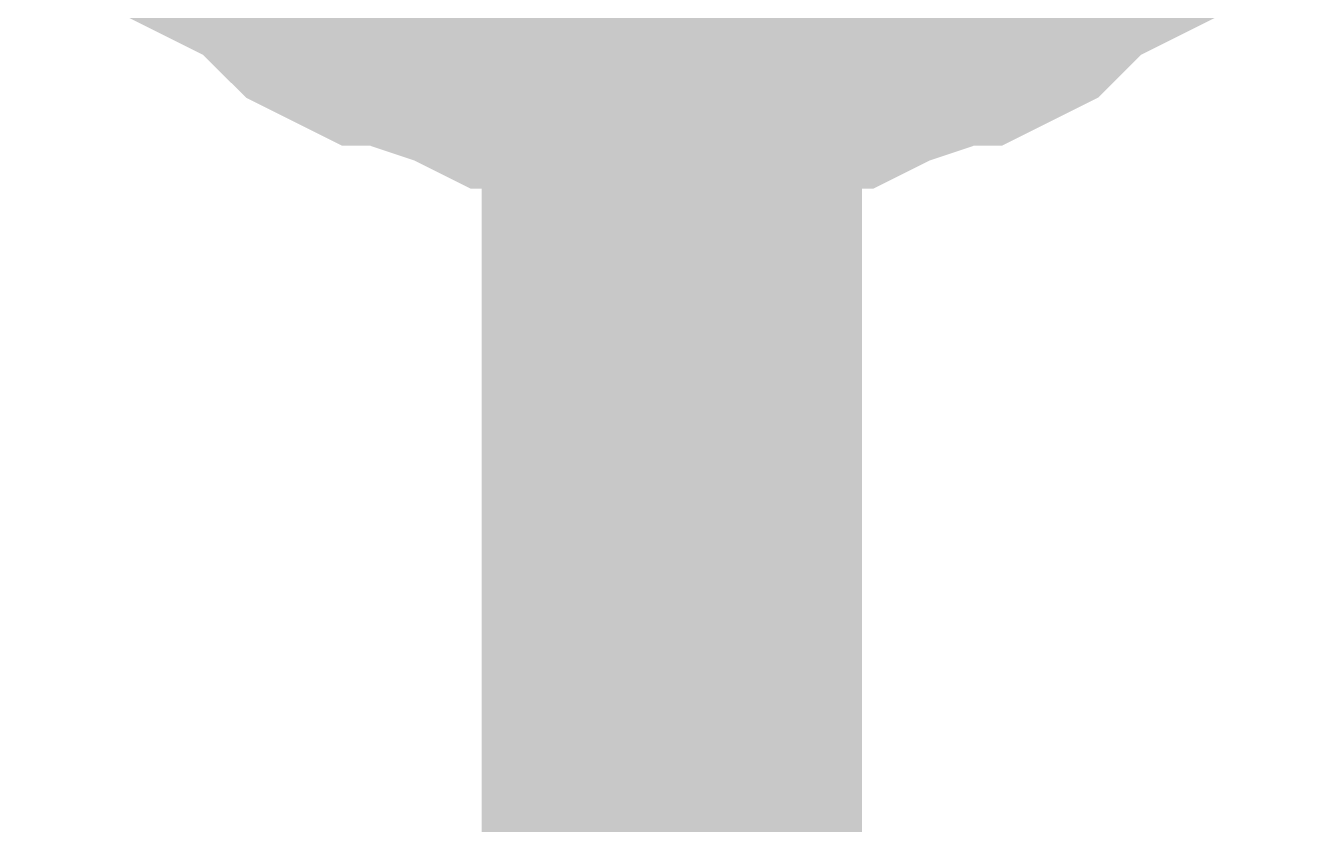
# Model space of a CAD drawing. Header units: inches. Extents: x 0 to 432, y 0 to 280.
# Drawn here: x 83.317 to 84.336, y 207.125 to 207.754 of the extents above; entities that cross this region are included whole.
import ezdxf

# ---------------------------------------------------------------- set-up
doc = ezdxf.new("R2010")
doc.units = ezdxf.units.IN
doc.layers.add('Sheet', color=255, linetype='Continuous')

msp = doc.modelspace()

# ---------------------------------------------------------------- linework, layer by layer
at = {"layer": 'Sheet'}
for points in [[(83.8263, 208.2698, 0.2997, 0.2997, 0), (83.8263, 205.7318, 0.2997, 0.2997, 0)], [(83.8263, 207.7644, 0.2997, 0.2997, 0), (83.8039, 207.7644, 0.2997, 0.2997, 0), (83.7702, 207.7644, 0.2997, 0.2997, 0), (83.7477, 207.7757, 0.2997, 0.2997, 0), (83.7253, 207.7757, 0.2997, 0.2997, 0), (83.7028, 207.7757, 0.2997, 0.2997, 0), (83.6803, 207.7869, 0.2997, 0.2997, 0), (83.6467, 207.7981, 0.2997, 0.2997, 0), (83.6242, 207.8094, 0.2997, 0.2997, 0), (83.6017, 207.8094, 0.2997, 0.2997, 0), (83.5793, 207.8206, 0.2997, 0.2997, 0), (83.568, 207.8318, 0.2997, 0.2997, 0), (83.5456, 207.8543, 0.2997, 0.2997, 0), (83.5231, 207.8655, 0.2997, 0.2997, 0), (83.5007, 207.8767, 0.2997, 0.2997, 0), (83.4894, 207.8992, 0.2997, 0.2997, 0), (83.467, 207.9104, 0.2997, 0.2997, 0)], [(83.8263, 207.7644, 0.2997, 0.2997, 0), (83.8039, 207.7644, 0.2997, 0.2997, 0), (83.7702, 207.7644, 0.2997, 0.2997, 0), (83.7477, 207.7757, 0.2997, 0.2997, 0), (83.7253, 207.7757, 0.2997, 0.2997, 0), (83.7028, 207.7757, 0.2997, 0.2997, 0), (83.6803, 207.7869, 0.2997, 0.2997, 0), (83.6467, 207.7981, 0.2997, 0.2997, 0), (83.6242, 207.8094, 0.2997, 0.2997, 0), (83.6017, 207.8094, 0.2997, 0.2997, 0), (83.5793, 207.8206, 0.2997, 0.2997, 0), (83.568, 207.8318, 0.2997, 0.2997, 0), (83.5456, 207.8543, 0.2997, 0.2997, 0), (83.5231, 207.8655, 0.2997, 0.2997, 0), (83.5007, 207.8767, 0.2997, 0.2997, 0), (83.4894, 207.8992, 0.2997, 0.2997, 0), (83.467, 207.9104, 0.2997, 0.2997, 0)], [(83.8263, 207.7644, 0.2997, 0.2997, 0), (83.8039, 207.7644, 0.2997, 0.2997, 0), (83.7702, 207.7644, 0.2997, 0.2997, 0), (83.7477, 207.7757, 0.2997, 0.2997, 0), (83.7253, 207.7757, 0.2997, 0.2997, 0), (83.7028, 207.7757, 0.2997, 0.2997, 0), (83.6803, 207.7869, 0.2997, 0.2997, 0), (83.6467, 207.7981, 0.2997, 0.2997, 0), (83.6242, 207.8094, 0.2997, 0.2997, 0), (83.6017, 207.8094, 0.2997, 0.2997, 0), (83.5793, 207.8206, 0.2997, 0.2997, 0), (83.568, 207.8318, 0.2997, 0.2997, 0), (83.5456, 207.8543, 0.2997, 0.2997, 0), (83.5231, 207.8655, 0.2997, 0.2997, 0), (83.5007, 207.8767, 0.2997, 0.2997, 0), (83.4894, 207.8992, 0.2997, 0.2997, 0), (83.467, 207.9104, 0.2997, 0.2997, 0)], [(83.8263, 207.7644, 0.2997, 0.2997, 0), (83.8039, 207.7644, 0.2997, 0.2997, 0), (83.7702, 207.7644, 0.2997, 0.2997, 0), (83.7477, 207.7757, 0.2997, 0.2997, 0), (83.7253, 207.7757, 0.2997, 0.2997, 0), (83.7028, 207.7757, 0.2997, 0.2997, 0), (83.6803, 207.7869, 0.2997, 0.2997, 0), (83.6467, 207.7981, 0.2997, 0.2997, 0), (83.6242, 207.8094, 0.2997, 0.2997, 0), (83.6017, 207.8094, 0.2997, 0.2997, 0), (83.5793, 207.8206, 0.2997, 0.2997, 0), (83.568, 207.8318, 0.2997, 0.2997, 0), (83.5456, 207.8543, 0.2997, 0.2997, 0), (83.5231, 207.8655, 0.2997, 0.2997, 0), (83.5007, 207.8767, 0.2997, 0.2997, 0), (83.4894, 207.8992, 0.2997, 0.2997, 0), (83.467, 207.9104, 0.2997, 0.2997, 0)], [(83.8263, 207.7644, 0.2997, 0.2997, 0), (83.8039, 207.7644, 0.2997, 0.2997, 0), (83.7702, 207.7644, 0.2997, 0.2997, 0), (83.7477, 207.7757, 0.2997, 0.2997, 0), (83.7253, 207.7757, 0.2997, 0.2997, 0), (83.7028, 207.7757, 0.2997, 0.2997, 0), (83.6803, 207.7869, 0.2997, 0.2997, 0), (83.6467, 207.7981, 0.2997, 0.2997, 0), (83.6242, 207.8094, 0.2997, 0.2997, 0), (83.6017, 207.8094, 0.2997, 0.2997, 0), (83.5793, 207.8206, 0.2997, 0.2997, 0), (83.568, 207.8318, 0.2997, 0.2997, 0), (83.5456, 207.8543, 0.2997, 0.2997, 0), (83.5231, 207.8655, 0.2997, 0.2997, 0), (83.5007, 207.8767, 0.2997, 0.2997, 0), (83.4894, 207.8992, 0.2997, 0.2997, 0), (83.467, 207.9104, 0.2997, 0.2997, 0)], [(83.8263, 207.7644, 0.2997, 0.2997, 0), (83.8039, 207.7644, 0.2997, 0.2997, 0), (83.7702, 207.7644, 0.2997, 0.2997, 0), (83.7477, 207.7757, 0.2997, 0.2997, 0), (83.7253, 207.7757, 0.2997, 0.2997, 0), (83.7028, 207.7757, 0.2997, 0.2997, 0), (83.6803, 207.7869, 0.2997, 0.2997, 0), (83.6467, 207.7981, 0.2997, 0.2997, 0), (83.6242, 207.8094, 0.2997, 0.2997, 0), (83.6017, 207.8094, 0.2997, 0.2997, 0), (83.5793, 207.8206, 0.2997, 0.2997, 0), (83.568, 207.8318, 0.2997, 0.2997, 0), (83.5456, 207.8543, 0.2997, 0.2997, 0), (83.5231, 207.8655, 0.2997, 0.2997, 0), (83.5007, 207.8767, 0.2997, 0.2997, 0), (83.4894, 207.8992, 0.2997, 0.2997, 0), (83.467, 207.9104, 0.2997, 0.2997, 0)], [(84.1857, 207.9104, 0.2997, 0.2997, 0), (84.1633, 207.8992, 0.2997, 0.2997, 0), (84.152, 207.8767, 0.2997, 0.2997, 0), (84.1296, 207.8655, 0.2997, 0.2997, 0), (84.1071, 207.8543, 0.2997, 0.2997, 0), (84.0846, 207.8318, 0.2997, 0.2997, 0), (84.0734, 207.8206, 0.2997, 0.2997, 0), (84.051, 207.8094, 0.2997, 0.2997, 0), (84.0285, 207.8094, 0.2997, 0.2997, 0), (84.006, 207.7981, 0.2997, 0.2997, 0), (83.9723, 207.7869, 0.2997, 0.2997, 0), (83.9499, 207.7757, 0.2997, 0.2997, 0), (83.9274, 207.7757, 0.2997, 0.2997, 0), (83.905, 207.7757, 0.2997, 0.2997, 0), (83.8825, 207.7644, 0.2997, 0.2997, 0), (83.8488, 207.7644, 0.2997, 0.2997, 0), (83.8263, 207.7644, 0.2997, 0.2997, 0)], [(84.1857, 207.9104, 0.2997, 0.2997, 0), (84.1633, 207.8992, 0.2997, 0.2997, 0), (84.152, 207.8767, 0.2997, 0.2997, 0), (84.1296, 207.8655, 0.2997, 0.2997, 0), (84.1071, 207.8543, 0.2997, 0.2997, 0), (84.0846, 207.8318, 0.2997, 0.2997, 0), (84.0734, 207.8206, 0.2997, 0.2997, 0), (84.051, 207.8094, 0.2997, 0.2997, 0), (84.0285, 207.8094, 0.2997, 0.2997, 0), (84.006, 207.7981, 0.2997, 0.2997, 0), (83.9723, 207.7869, 0.2997, 0.2997, 0), (83.9499, 207.7757, 0.2997, 0.2997, 0), (83.9274, 207.7757, 0.2997, 0.2997, 0), (83.905, 207.7757, 0.2997, 0.2997, 0), (83.8825, 207.7644, 0.2997, 0.2997, 0), (83.8488, 207.7644, 0.2997, 0.2997, 0), (83.8263, 207.7644, 0.2997, 0.2997, 0)], [(84.1857, 207.9104, 0.2997, 0.2997, 0), (84.1633, 207.8992, 0.2997, 0.2997, 0), (84.152, 207.8767, 0.2997, 0.2997, 0), (84.1296, 207.8655, 0.2997, 0.2997, 0), (84.1071, 207.8543, 0.2997, 0.2997, 0), (84.0846, 207.8318, 0.2997, 0.2997, 0), (84.0734, 207.8206, 0.2997, 0.2997, 0), (84.051, 207.8094, 0.2997, 0.2997, 0), (84.0285, 207.8094, 0.2997, 0.2997, 0), (84.006, 207.7981, 0.2997, 0.2997, 0), (83.9723, 207.7869, 0.2997, 0.2997, 0), (83.9499, 207.7757, 0.2997, 0.2997, 0), (83.9274, 207.7757, 0.2997, 0.2997, 0), (83.905, 207.7757, 0.2997, 0.2997, 0), (83.8825, 207.7644, 0.2997, 0.2997, 0), (83.8488, 207.7644, 0.2997, 0.2997, 0), (83.8263, 207.7644, 0.2997, 0.2997, 0)], [(84.1857, 207.9104, 0.2997, 0.2997, 0), (84.1633, 207.8992, 0.2997, 0.2997, 0), (84.152, 207.8767, 0.2997, 0.2997, 0), (84.1296, 207.8655, 0.2997, 0.2997, 0), (84.1071, 207.8543, 0.2997, 0.2997, 0), (84.0846, 207.8318, 0.2997, 0.2997, 0), (84.0734, 207.8206, 0.2997, 0.2997, 0), (84.051, 207.8094, 0.2997, 0.2997, 0), (84.0285, 207.8094, 0.2997, 0.2997, 0), (84.006, 207.7981, 0.2997, 0.2997, 0), (83.9723, 207.7869, 0.2997, 0.2997, 0), (83.9499, 207.7757, 0.2997, 0.2997, 0), (83.9274, 207.7757, 0.2997, 0.2997, 0), (83.905, 207.7757, 0.2997, 0.2997, 0), (83.8825, 207.7644, 0.2997, 0.2997, 0), (83.8488, 207.7644, 0.2997, 0.2997, 0), (83.8263, 207.7644, 0.2997, 0.2997, 0)], [(84.1857, 207.9104, 0.2997, 0.2997, 0), (84.1633, 207.8992, 0.2997, 0.2997, 0), (84.152, 207.8767, 0.2997, 0.2997, 0), (84.1296, 207.8655, 0.2997, 0.2997, 0), (84.1071, 207.8543, 0.2997, 0.2997, 0), (84.0846, 207.8318, 0.2997, 0.2997, 0), (84.0734, 207.8206, 0.2997, 0.2997, 0), (84.051, 207.8094, 0.2997, 0.2997, 0), (84.0285, 207.8094, 0.2997, 0.2997, 0), (84.006, 207.7981, 0.2997, 0.2997, 0), (83.9723, 207.7869, 0.2997, 0.2997, 0), (83.9499, 207.7757, 0.2997, 0.2997, 0), (83.9274, 207.7757, 0.2997, 0.2997, 0), (83.905, 207.7757, 0.2997, 0.2997, 0), (83.8825, 207.7644, 0.2997, 0.2997, 0), (83.8488, 207.7644, 0.2997, 0.2997, 0), (83.8263, 207.7644, 0.2997, 0.2997, 0)], [(84.1857, 207.9104, 0.2997, 0.2997, 0), (84.1633, 207.8992, 0.2997, 0.2997, 0), (84.152, 207.8767, 0.2997, 0.2997, 0), (84.1296, 207.8655, 0.2997, 0.2997, 0), (84.1071, 207.8543, 0.2997, 0.2997, 0), (84.0846, 207.8318, 0.2997, 0.2997, 0), (84.0734, 207.8206, 0.2997, 0.2997, 0), (84.051, 207.8094, 0.2997, 0.2997, 0), (84.0285, 207.8094, 0.2997, 0.2997, 0), (84.006, 207.7981, 0.2997, 0.2997, 0), (83.9723, 207.7869, 0.2997, 0.2997, 0), (83.9499, 207.7757, 0.2997, 0.2997, 0), (83.9274, 207.7757, 0.2997, 0.2997, 0), (83.905, 207.7757, 0.2997, 0.2997, 0), (83.8825, 207.7644, 0.2997, 0.2997, 0), (83.8488, 207.7644, 0.2997, 0.2997, 0), (83.8263, 207.7644, 0.2997, 0.2997, 0)], [(83.8263, 207.7644, 0.0991, 0.0991, 0), (83.8039, 207.7644, 0.0991, 0.0991, 0), (83.7702, 207.7644, 0.0991, 0.0991, 0), (83.7477, 207.7757, 0.0991, 0.0991, 0), (83.7253, 207.7757, 0.0991, 0.0991, 0), (83.7028, 207.7757, 0.0991, 0.0991, 0), (83.6803, 207.7869, 0.0991, 0.0991, 0), (83.6467, 207.7981, 0.0991, 0.0991, 0), (83.6242, 207.8094, 0.0991, 0.0991, 0)], [(83.8263, 207.7644, 0.0991, 0.0991, 0), (83.8039, 207.7644, 0.0991, 0.0991, 0), (83.7702, 207.7644, 0.0991, 0.0991, 0), (83.7477, 207.7757, 0.0991, 0.0991, 0), (83.7253, 207.7757, 0.0991, 0.0991, 0), (83.7028, 207.7757, 0.0991, 0.0991, 0), (83.6803, 207.7869, 0.0991, 0.0991, 0), (83.6467, 207.7981, 0.0991, 0.0991, 0), (83.6242, 207.8094, 0.0991, 0.0991, 0)], [(83.8263, 207.7644, 0.0991, 0.0991, 0), (83.8039, 207.7644, 0.0991, 0.0991, 0), (83.7702, 207.7644, 0.0991, 0.0991, 0), (83.7477, 207.7757, 0.0991, 0.0991, 0), (83.7253, 207.7757, 0.0991, 0.0991, 0), (83.7028, 207.7757, 0.0991, 0.0991, 0), (83.6803, 207.7869, 0.0991, 0.0991, 0), (83.6467, 207.7981, 0.0991, 0.0991, 0), (83.6242, 207.8094, 0.0991, 0.0991, 0)], [(83.8263, 207.7644, 0.0991, 0.0991, 0), (83.8039, 207.7644, 0.0991, 0.0991, 0), (83.7702, 207.7644, 0.0991, 0.0991, 0), (83.7477, 207.7757, 0.0991, 0.0991, 0), (83.7253, 207.7757, 0.0991, 0.0991, 0), (83.7028, 207.7757, 0.0991, 0.0991, 0), (83.6803, 207.7869, 0.0991, 0.0991, 0), (83.6467, 207.7981, 0.0991, 0.0991, 0), (83.6242, 207.8094, 0.0991, 0.0991, 0)], [(83.8263, 207.7644, 0.0991, 0.0991, 0), (83.8039, 207.7644, 0.0991, 0.0991, 0), (83.7702, 207.7644, 0.0991, 0.0991, 0), (83.7477, 207.7757, 0.0991, 0.0991, 0), (83.7253, 207.7757, 0.0991, 0.0991, 0), (83.7028, 207.7757, 0.0991, 0.0991, 0), (83.6803, 207.7869, 0.0991, 0.0991, 0), (83.6467, 207.7981, 0.0991, 0.0991, 0), (83.6242, 207.8094, 0.0991, 0.0991, 0)], [(83.8263, 207.7644, 0.0991, 0.0991, 0), (83.8039, 207.7644, 0.0991, 0.0991, 0), (83.7702, 207.7644, 0.0991, 0.0991, 0), (83.7477, 207.7757, 0.0991, 0.0991, 0), (83.7253, 207.7757, 0.0991, 0.0991, 0), (83.7028, 207.7757, 0.0991, 0.0991, 0), (83.6803, 207.7869, 0.0991, 0.0991, 0), (83.6467, 207.7981, 0.0991, 0.0991, 0), (83.6242, 207.8094, 0.0991, 0.0991, 0)], [(84.0285, 207.8094, 0.0991, 0.0991, 0), (84.006, 207.7981, 0.0991, 0.0991, 0), (83.9723, 207.7869, 0.0991, 0.0991, 0), (83.9499, 207.7757, 0.0991, 0.0991, 0), (83.9274, 207.7757, 0.0991, 0.0991, 0), (83.905, 207.7757, 0.0991, 0.0991, 0), (83.8825, 207.7644, 0.0991, 0.0991, 0), (83.8488, 207.7644, 0.0991, 0.0991, 0), (83.8263, 207.7644, 0.0991, 0.0991, 0)], [(84.0285, 207.8094, 0.0991, 0.0991, 0), (84.006, 207.7981, 0.0991, 0.0991, 0), (83.9723, 207.7869, 0.0991, 0.0991, 0), (83.9499, 207.7757, 0.0991, 0.0991, 0), (83.9274, 207.7757, 0.0991, 0.0991, 0), (83.905, 207.7757, 0.0991, 0.0991, 0), (83.8825, 207.7644, 0.0991, 0.0991, 0), (83.8488, 207.7644, 0.0991, 0.0991, 0), (83.8263, 207.7644, 0.0991, 0.0991, 0)], [(84.0285, 207.8094, 0.0991, 0.0991, 0), (84.006, 207.7981, 0.0991, 0.0991, 0), (83.9723, 207.7869, 0.0991, 0.0991, 0), (83.9499, 207.7757, 0.0991, 0.0991, 0), (83.9274, 207.7757, 0.0991, 0.0991, 0), (83.905, 207.7757, 0.0991, 0.0991, 0), (83.8825, 207.7644, 0.0991, 0.0991, 0), (83.8488, 207.7644, 0.0991, 0.0991, 0), (83.8263, 207.7644, 0.0991, 0.0991, 0)], [(84.0285, 207.8094, 0.0991, 0.0991, 0), (84.006, 207.7981, 0.0991, 0.0991, 0), (83.9723, 207.7869, 0.0991, 0.0991, 0), (83.9499, 207.7757, 0.0991, 0.0991, 0), (83.9274, 207.7757, 0.0991, 0.0991, 0), (83.905, 207.7757, 0.0991, 0.0991, 0), (83.8825, 207.7644, 0.0991, 0.0991, 0), (83.8488, 207.7644, 0.0991, 0.0991, 0), (83.8263, 207.7644, 0.0991, 0.0991, 0)], [(84.0285, 207.8094, 0.0991, 0.0991, 0), (84.006, 207.7981, 0.0991, 0.0991, 0), (83.9723, 207.7869, 0.0991, 0.0991, 0), (83.9499, 207.7757, 0.0991, 0.0991, 0), (83.9274, 207.7757, 0.0991, 0.0991, 0), (83.905, 207.7757, 0.0991, 0.0991, 0), (83.8825, 207.7644, 0.0991, 0.0991, 0), (83.8488, 207.7644, 0.0991, 0.0991, 0), (83.8263, 207.7644, 0.0991, 0.0991, 0)], [(84.0285, 207.8094, 0.0991, 0.0991, 0), (84.006, 207.7981, 0.0991, 0.0991, 0), (83.9723, 207.7869, 0.0991, 0.0991, 0), (83.9499, 207.7757, 0.0991, 0.0991, 0), (83.9274, 207.7757, 0.0991, 0.0991, 0), (83.905, 207.7757, 0.0991, 0.0991, 0), (83.8825, 207.7644, 0.0991, 0.0991, 0), (83.8488, 207.7644, 0.0991, 0.0991, 0), (83.8263, 207.7644, 0.0991, 0.0991, 0)]]:
    msp.add_lwpolyline(points, format="xyseb", dxfattribs=at)

doc.saveas('drawing.dxf')
